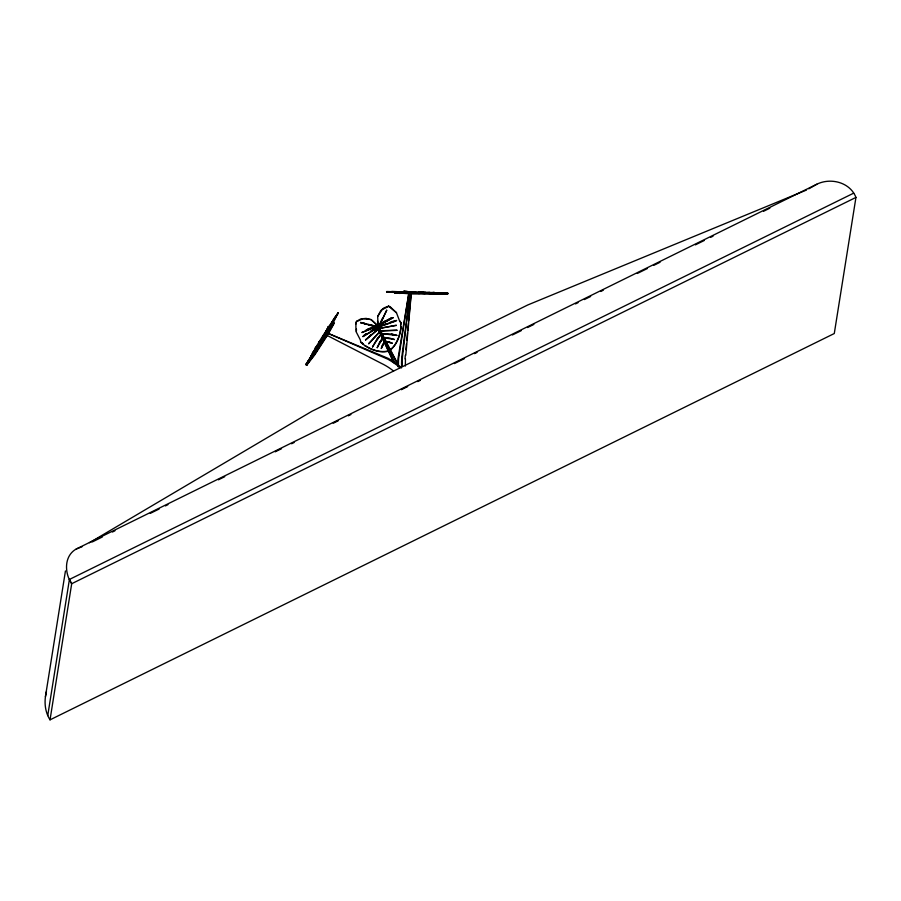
<?xml version="1.0" encoding="UTF-8"?>
<svg xmlns="http://www.w3.org/2000/svg" width="901" height="901" viewBox="0 0 901 901"><rect width="100%" height="100%" fill="white"/><g stroke="black" fill="none" stroke-linecap="round" stroke-linejoin="round"><path stroke-width="1.35" d="M387.047 292.07L386.597 291.564L413.796 292.003L447.741 293.512L410.394 293.444L394.57 292.769L411.002 292.69L391.777 291.789L403.58 291.935M422.58 292.971L422.614 292.037L418.402 292.453L447.752 293.118L447.729 293.895L410.248 293.073L386.743 291.62M386.585 291.958L387.757 291.552M388.725 292.251L387.453 291.755M387.745 291.947L389.029 291.564M390.054 292.341L388.736 291.856M391.417 292.408L390.065 291.947M392.588 292.442L391.428 292.014M393.377 292.498L392.599 292.059M389.018 291.958L447.729 293.895L410.372 293.827L394.604 292.701M394.942 293.039L395.685 292.622M395.674 293.016L396.62 292.634M396.947 292.667L393.388 292.104M396.812 292.994L398.963 292.555M399.807 293.501L399.796 292.555L406.182 292.431M402.815 292.859L411.284 292.724L399.774 292.938L413.548 293.343L413.57 292.566L408.896 291.71L408.806 292.566L391.777 291.789M398.952 292.949L403.749 292.6M408.806 292.566L403.873 291.958L403.907 291.169L409.505 291.811L403.907 291.169M406.509 292.318L406.531 291.541M419.584 293.107L406.892 292.329L406.914 291.541M403.738 292.994L407.916 292.656M413.705 292.341C419.765 292.87 407.027 291.676 409.482 292.6M410.225 292.375L413.57 292.566M409.133 291.721L410.462 291.969L410.248 293.073L407.905 293.05M410.631 292.352L415.665 291.834M413.548 293.343L410.631 292.769L411.78 292.746L410.18 291.947M411.07 292.566L410.462 291.969M415.845 293.14L412.467 292.363L413.075 292.881M413.694 292.735L413.796 292.003M415.654 292.228L414.156 292.746L422.614 292.037M429.529 292.656L418.391 292.848L420.046 292.217M422.749 292.555L434.372 292.498L427.603 293.05M423.042 292.588L427.851 292.69M424.529 292.893L431.297 293.67L428.718 293.129M424.833 292.904L431.297 293.67M412.444 292.757L425.114 293.197M425.644 292.769L429.54 292.262M442.031 293.591L433.167 292.78L438.674 292.712L428.212 293.062L434.372 292.498M428.448 292.701L433.325 293.197M437.019 293.726L429.664 292.983L437.019 293.726L437.041 292.983M428.212 293.062L430.667 292.566M429.225 293.163L438.674 292.712M433.809 293.208L447.741 293.512L433.651 293.185L435.352 292.746M436.771 293.366L433.336 292.814M439.654 293.253L429.236 292.769M356.413 329.023C356.537 336.287 355.095 324.067 356.526 321.353L360.794 318.92L366.178 318.391L371.257 319.81L378.138 326.353L377.677 316.442L380.751 310.62L383.939 307.917L388.5 306.149L390.009 306.61L396.508 312.771L388.5 306.149M356.526 321.353L355.839 324.011M405.45 358.846L405.349 366.065M389.885 350.05C397.206 344.801 400.078 334.046 401.103 326.545C400.303 335.341 397.172 344.666 390.009 350.298M65.446 570.941L45.433 696.664C44.363 704.627 45.647 713.006 50.028 719.843L834.281 333.528L855.95 197.409C850.06 182.216 830.699 177.384 816.813 184.221L76.225 549.024C63.881 555.973 64.421 573.227 71.697 583.713L50.028 719.843M405.81 355.242L411.284 293.399L409.685 293.185M405.912 349.701L406.419 344.205M406.801 340.082L407.443 333.224M407.702 330.476L408.333 323.605M408.592 320.857L411.149 293.377M377.677 316.442L382.215 309.572L388.624 306.396M47.742 715.585L69.411 579.456L853.675 193.152M410.642 293.321L408.851 293.073L398.039 358.395A67.124 62.721 -83.3 0 0 397.927 366.651M45.433 696.664L46.469 691.506M368.667 324.642L377.587 327.029L378.105 326.5L397.116 362.517A61.437 2.095 61.4 0 0 398.231 364.759M321.758 340.477L318.943 342.132L321.758 340.477L323.741 337.368L322.558 336.298L323.977 336.997L326.432 331.072L325.757 331.185L326.466 331.005M365.874 323.774L360.625 322.49L377.812 326.894L377.879 325.847L379.265 327.086C381.945 324.901 404.448 318.368 393.838 321.128M377.812 326.894L377.587 321.049M325.419 334.327L325.002 335.386L325.452 332.728M400.573 324.991L401.125 322.896L399.56 320.981L401.26 323.144L400.573 324.991L401.103 326.545M381.236 348.259L384.479 341.366L382.936 338.168L377.147 347.538M325.306 332.998L326.094 330.87M328.167 334.08L334.316 323.11L326.106 334.496L325.441 334.091L324.912 334.981L337.965 313.097L333.032 323.211L306.723 365.175L314.742 354.881L327.491 335.206M381.99 346.243L382.745 344.216M381.371 348.507L384.626 341.682L386.27 345.094M322.896 340.071L324.63 336.163L317.771 348.327M326.185 332.582L335.014 317.231L326.522 332.784L329.034 326.883L328.358 326.477L325.498 332.987M320.655 343.968L324.788 335.915L325.588 334.857L324.123 339.181L325.813 334.575L330.96 327.401M377.271 347.786L379.389 342.695L382.756 337.774M328.358 326.477L325.948 332.019M329.034 326.883L325.002 335.386M326.263 334.541L325.959 335.183L326.353 334.339M322.22 340.736L321.691 342.83M327.829 333.877L333.978 322.907L325.047 334.62L335.014 317.231M401.542 367.923A67.124 63.903 19.1 0 0 388.173 358.373L327.04 332.931L387.757 359.15A66.336 63.149 19.1 0 1 399.965 367.687M379.817 325.081L379.828 324.011L380.087 324.506L393.275 317.603L379.817 325.081L379.084 326.635M382.745 318.368L378.949 326.376L382.058 333.933L390.167 334.046L396.8 335.206M380.087 324.506L386.642 310.124M326.218 334.654L326.477 334.08M326.387 334.26L326.984 333.032M337.819 313.244L337.965 313.097M382.317 318.785L378.735 326.455L386.766 310.372M338.044 312.793C327.007 329.552 314.404 347.437 306.723 365.175M338.382 312.996L324.18 334.508L306.577 364.961L305.901 364.556L323.65 336.794L324.225 337.222M318.098 348.529L323.538 337.864L314.866 353.383L321.364 341.254C322.017 342.808 304.155 362.439 316.735 348.338M372.462 346.784L380.977 334.091M372.586 347.043L375.954 340.815L381.1 334.339L379.636 331.298M319.269 344.373L315.339 348.034L319.269 344.373L311.543 357.551M320.993 344.171L321.443 342.515M315.969 348.912L310.496 359.386L319.123 344.734L305.901 364.556L325.441 334.091L324.867 334.879M311.498 356.233C319.438 344.317 302.263 371.696 311.836 356.436M308.897 360.682L312.816 353.924M309.234 360.884L316.296 349.115M311.881 357.753L315.688 351.063M325.385 334.823L335.352 317.434M306.385 364.973L314.415 354.679L327.153 335.003M313.582 353.271L310.608 356.413L313.582 353.271L306.239 364.759L313.492 353.474M310.946 356.616L316.42 348.833L312.838 352.471M315.677 348.236L321.533 340.826L318.943 342.132M381.202 340.184L379.715 342.718M310.608 356.413L313.841 352.865M356.661 321.601L363.148 318.639L367.011 319.145M313.176 352.674L316.42 348.833M368.644 343.563L379.76 331.557L378.307 328.538L375.345 331.14M377.001 339.576L379.467 336.456M376.686 339.486L379.253 336.242M327.84 331.94L331.298 327.604M362.799 336.433L377.823 327.525M315.339 348.034L319.506 344.002M368.768 343.81L379.895 331.827M362.934 336.692L377.924 327.716L377.463 326.86M369.421 336.343L371.403 334.609M365.479 339.823L378.431 328.797M319.281 342.335L321.533 340.826M369.466 336.445L371.471 334.755M375.458 331.377L378.454 328.842L376.562 325.712L377.282 326.95M365.603 340.071L378.578 329.09M808.805 188.805L816.813 184.221M370.942 331.286L376.764 327.739M370.638 331.298L376.832 327.908M379.558 324.574L391.879 317.693M89.447 542.74L311.836 411.329L527.671 305.011L806.395 190.077M380.841 323.414L391.856 317.659M366.189 333.798L364.06 335.285M366.448 333.832L364.229 335.363M381.033 325.88L379.141 326.826L395.607 321.15M92.24 541.963L102.331 536.985M112.422 532.018L114.956 530.768M150.287 513.367L159.117 509.02M165.424 505.911L167.946 504.661M218.425 479.805L224.732 476.697M275.199 451.829L281.506 448.732M291.609 443.754L294.131 442.515M333.246 423.245L338.292 420.756M348.383 415.789L350.906 414.539M401.384 389.683L407.691 386.574M417.782 381.596L420.305 380.357M454.374 363.576L464.477 358.598M474.568 353.631L477.091 352.392M512.421 334.981L521.251 330.633M527.569 327.525L533.876 324.416M575.514 303.907L578.037 302.668M584.344 299.56L590.651 296.452M600.753 291.474L603.276 290.235M637.345 273.454L647.436 268.475M653.743 265.367L660.05 262.259M695.392 244.858L704.222 240.511M710.529 237.402L713.051 236.163M763.53 211.296L769.837 208.187M855.95 197.409L71.697 583.713L69.411 579.456M76.225 549.024L82.149 546.67M366.256 329.879L369.77 328.257M379.051 326.624L380.954 325.757M366.313 330.025L369.872 328.516M390.156 322.321L392.532 321.353M370.863 327.84L374.152 326.601M376.089 326.849L375.244 326.185L375.503 326.691L361.842 332.548L376.089 326.849L378.048 327.333L378.105 326.5M371.066 328.077L374.636 326.781M383.083 324.912L387.914 323.549M383.083 325.047L387.633 323.819M389.131 351.03C380.706 353.305 371.696 350.264 364.804 345.477C371.91 349.948 380.605 353.079 389.007 350.782M396.226 325.193L379.839 328.493L379.591 327.93M379.715 328.189L396.35 325.452M409.11 292.104L410.924 292.566M366.876 318.898L371.133 319.551L378.735 326.455M380.875 331.05L383.657 330.746M396.913 330.115L380.751 330.768L383.162 330.532M380.886 331.016L397.037 330.363M395.483 320.902L393.782 321.308M420.035 292.611L422.603 292.431M408.896 291.71L409.538 291.665M419.72 292.6L425.655 292.375M408.739 292.386L411.295 292.329M399.796 292.555L406.317 292.442M430.655 292.96L434.361 292.893M435.341 293.129L438.663 293.107M410.282 292.296L414.437 292.386M418.605 292.476L447.752 293.118M418.312 292.881L414.55 292.802L425.103 293.591M381.934 333.629L396.936 335.465M396.958 292.273L402.826 292.465M436.782 292.983L442.042 293.197M406.193 292.059L411.374 292.296M391.789 291.406L411.014 292.296M433.539 293.377L439.643 293.647M423.774 292.645L426.128 292.78M423.752 293.039L429.653 293.377M418.041 293.411L419.573 293.501M394.3 339.373L383.68 337.819L383.387 337.165M383.511 337.413L389.311 337.976L394.435 339.632M403.873 291.958L406.892 292.329M411.093 292.183L412.05 292.307M412.162 292.363L413.086 292.487M408.851 293.073L398.636 358.429A66.336 61.978 -83.3 0 0 398.524 366.594M385.155 341.434L392.172 343.056M410.935 292.172L411.746 292.296M391.237 334.327L394.019 334.767M385.02 341.096L392.307 343.315M386.732 292.014L387.441 292.149M391.394 334.08L394.097 334.643M368.498 324.405L377.677 326.646M360.625 322.49L365.986 323.932M360.76 322.749L375.503 326.691M390.167 342.245L388.354 341.873M362.517 343.078L360.614 342.155L363.34 344.509L362.652 343.337M326.083 334.902L381.202 363.283A59.398 56.549 19.1 0 1 393.534 371.032M326.939 329.541L327.694 330.171M363.216 344.25L364.928 345.725M377.891 326.387L396.463 362.191A62.214 2.117 61.4 0 0 397.589 364.466M384.907 321.049L385.29 321.803M378.138 326.353L377.879 325.847L382.531 336.219M394.3 362.9L376.776 325.824M393.658 362.596L376.562 325.712M377.722 327.3L394.109 361.166M356.086 331.681L360.355 339.936L360.749 342.414M396.372 312.523L399.695 321.229M382.182 334.192L383.071 336.343M402.206 366.178A61.437 57.405 -83.3 0 1 402.679 354.881L410.056 293.242L402.094 354.814A62.214 58.126 -83.3 0 0 401.609 366.245M405.033 358.835A59.398 55.502 -83.3 0 1 405.405 355.197"/></g></svg>
